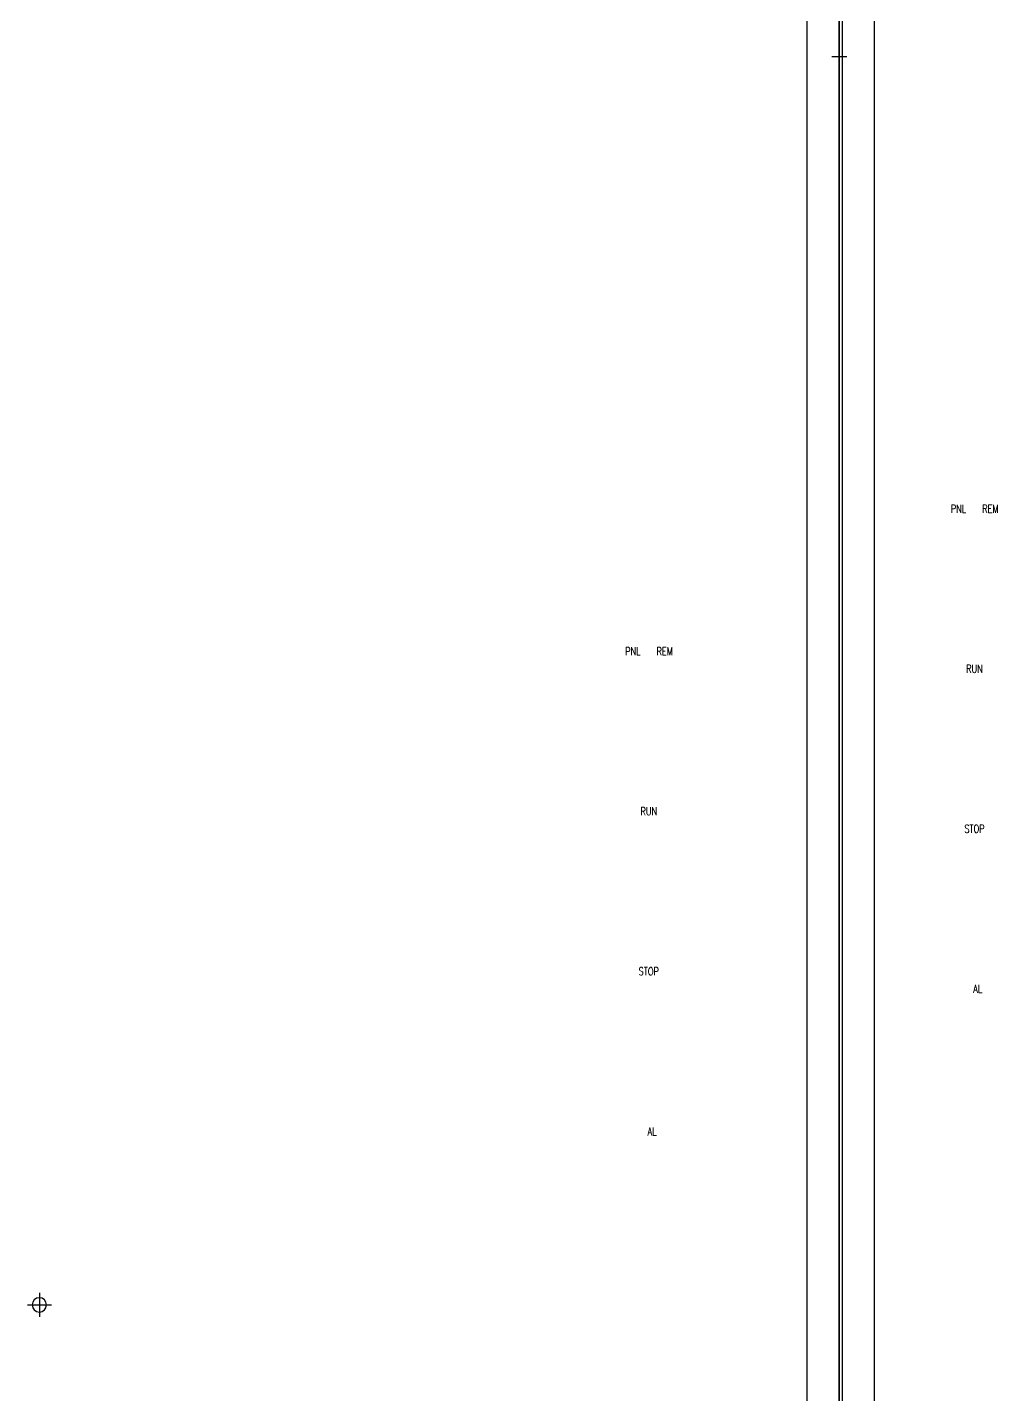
# Model space of a CAD drawing. Header units: millimetres. Extents: x 2905 to 24764, y 2030 to 17488.
# Drawn here: x 10032 to 10638, y 5562 to 6417 of the extents above; entities that cross this region are included whole.
import ezdxf
from ezdxf.enums import TextEntityAlignment as Align

# ---------------------------------------------------------------- set-up
doc = ezdxf.new("R2010")
doc.units = ezdxf.units.MM
doc.layers.add('ST', color=2, linetype='Continuous')
doc.styles.add('단선체', font='romans.shx', dxfattribs={"height": 40, "bigfont": 'ciwhs.shx'})

# ---------------------------------------------------------------- blocks, each defined once
blk = doc.blocks.new('9가로피스')
at = {"color": 1}
blk.add_line((-4.5, 0), (4.5, 0), dxfattribs=at)
blk = doc.blocks.new('9홀')
at = {"color": 1}
for p, q in [((7.5, 0), (-7.5, 0)), ((0, 7.5), (0, -7.5))]:
    blk.add_line(p, q, dxfattribs=at)
blk.add_circle((0, 0), 4.5)
blk = doc.blocks.new('_Dot스')
at = {"color": 1}
blk.add_line((3, 0), (-3, 0), dxfattribs=at)
blk = doc.blocks.new('6가로피스')
blk.add_blockref('_Dot스', (0, 0))

msp = doc.modelspace()

# ---------------------------------------------------------------- linework, layer by layer
for p, q in [((10519.29, 5267.57), (10519.29, 8071.57)), ((10519.29, 5267.57), (10519.29, 8071.57)), ((10539.29, 5318.57), (10539.29, 8071.57)), ((10539.29, 5318.57), (10539.29, 8071.57)), ((10541.19, 8071.57), (10541.19, 5318.57)), ((10541.19, 8071.57), (10541.19, 5318.57)), ((10561.19, 8071.57), (10561.19, 5267.57)), ((10561.19, 8071.57), (10561.19, 5267.57))]:
    msp.add_line(p, q)
at = {"color": 7}
for p, q in [((10539.29, 8071.57), (10539.29, 5318.57)), ((10541.19, 8071.57), (10541.19, 5318.57))]:
    msp.add_line(p, q, dxfattribs=at)

# ---------------------------------------------------------------- block references
at = {"xscale": -1}
for name, p in [('9가로피스', (10539.29, 6398.57)), ('9홀', (10039.29, 5618.57))]:
    msp.add_blockref(name, p, dxfattribs=at)
msp.add_blockref('6가로피스', (10541.19, 6398.57))

# ---------------------------------------------------------------- texts
at = {"layer": 'ST', "color": 0, "style": '단선체', "width": 0.75}
for s, p in [('PNL', (10613.88, 6116.16)), ('REM', (10633.88, 6116.16)), ('REM', (10633.88, 6116.16)), ('PNL', (10410.28, 6027.05)), ('REM', (10430.28, 6027.05)), ('REM', (10430.28, 6027.05)), ('RUN', (10623.88, 6016.16)), ('RUN', (10420.28, 5927.05)), ('STOP', (10623.88, 5916.16)), ('STOP', (10420.28, 5827.05)), ('AL', (10625.95, 5816.12)), ('AL', (10422.35, 5727.02))]:
    msp.add_text(s, height=5, dxfattribs=at).set_placement(p, align=Align.MIDDLE_CENTER)

doc.saveas('drawing.dxf')
